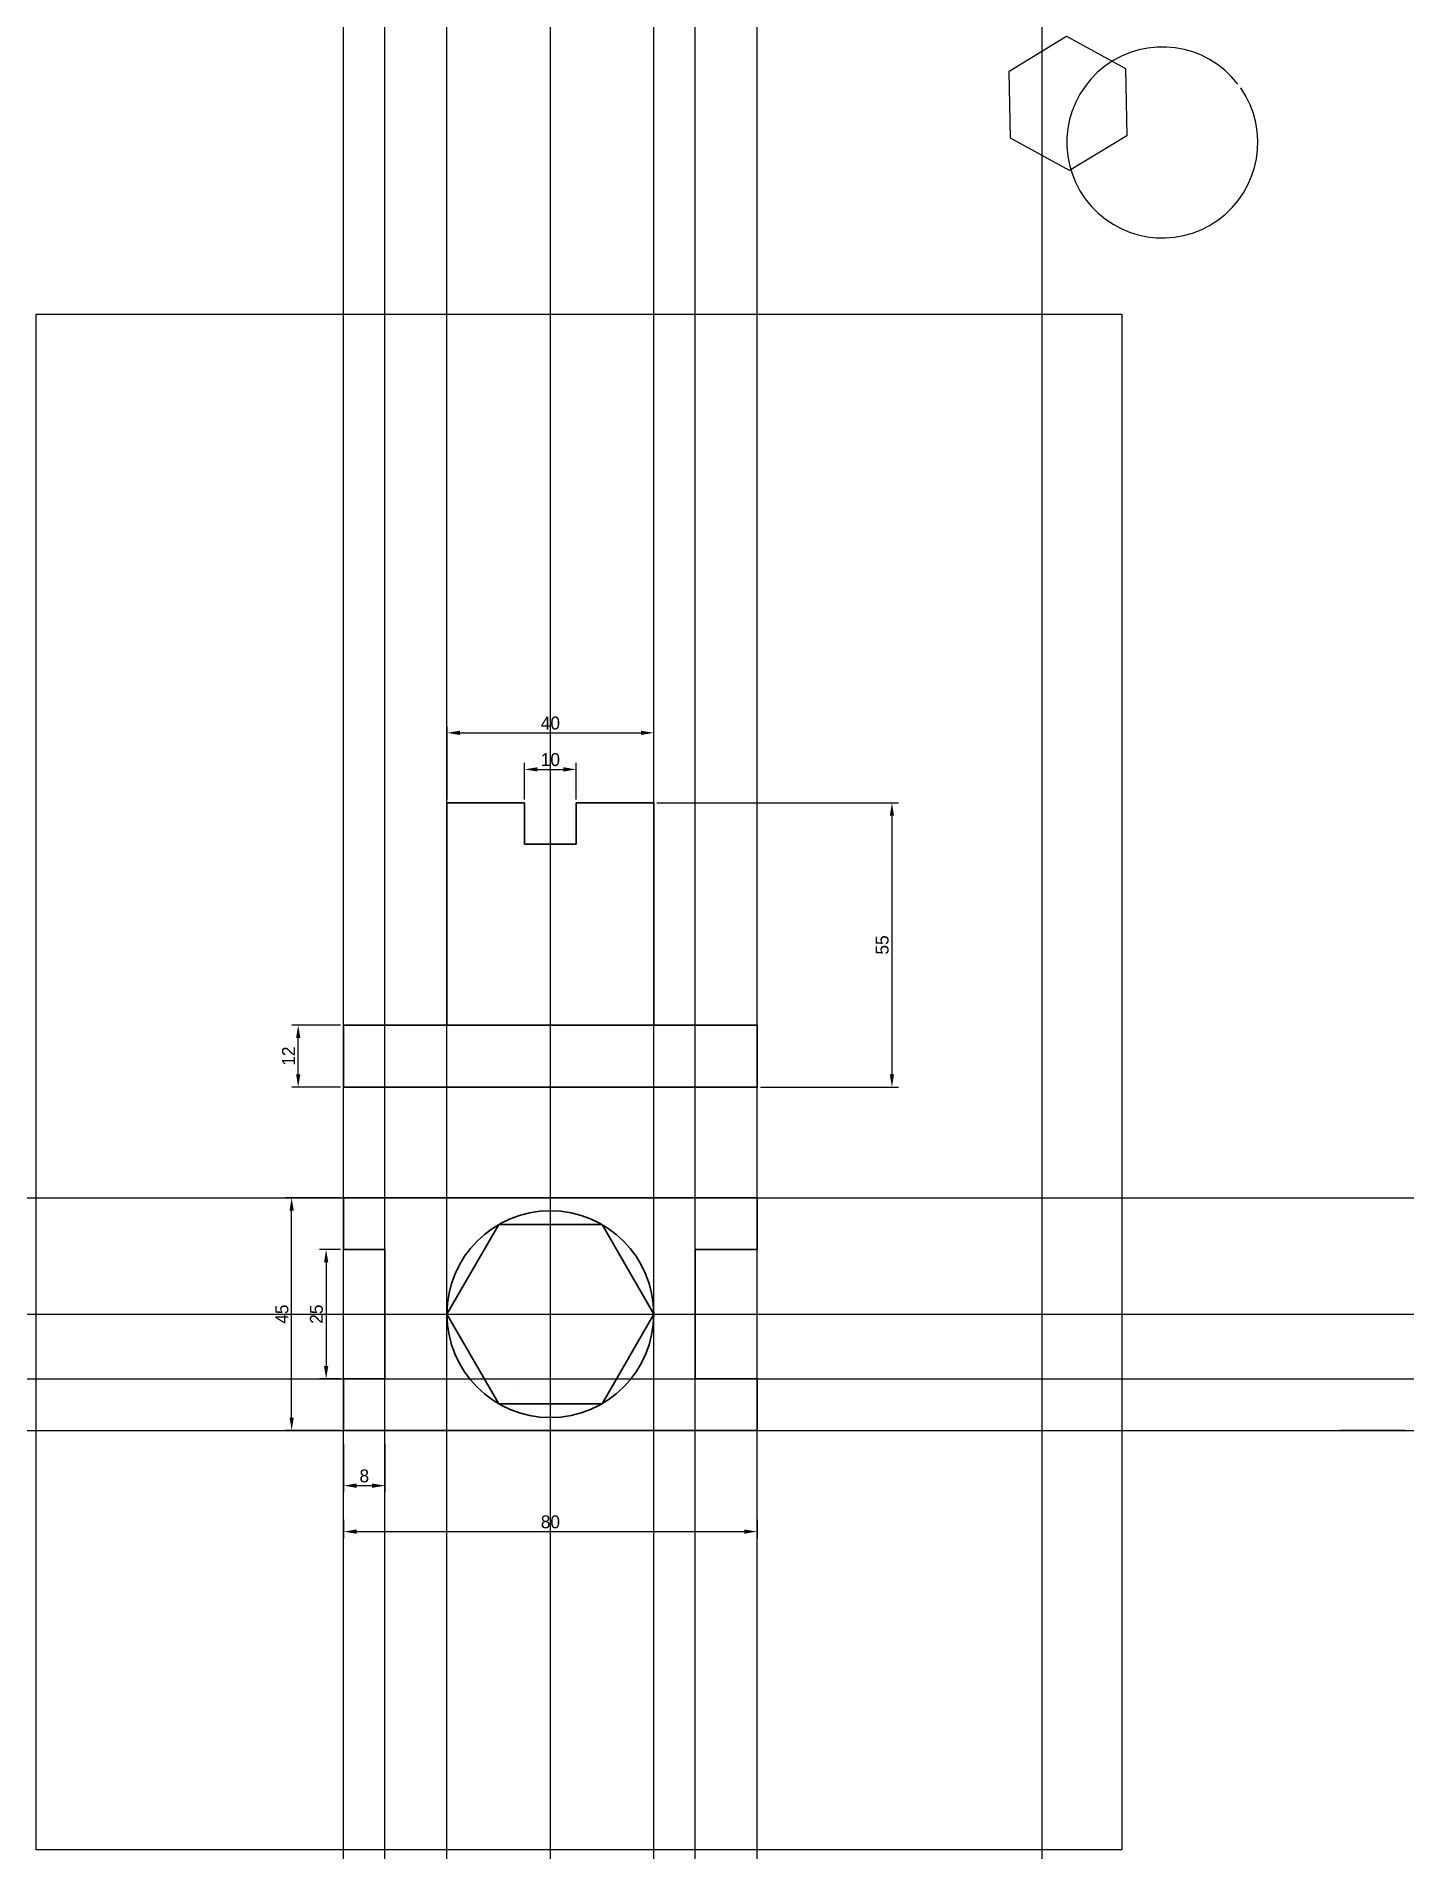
# Model space of a CAD drawing. Header units: millimetres. Extents: x 12 to 277, y 114 to 464.
import ezdxf

# ---------------------------------------------------------------- set-up
doc = ezdxf.new("R2010")
doc.units = ezdxf.units.MM
doc.dimstyles.new('ISO-25', dxfattribs={"dimtxt": 2.5, "dimasz": 2.5, "dimexe": 1.25, "dimexo": 0.625, "dimtad": 1, "dimtxsty": 'Standard', "dimcen": 2.5, "dimadec": 0, "dimazin": 0, "dimtfac": 1, "dimtmove": 0, "dimatfit": 3, "dimfxl": 1, "dimarcsym": 0})

# ---------------------------------------------------------------- blocks, each defined once
blk = doc.blocks.new('*D1')
at = {"color": 0, "lineweight": -2}
for p, q in [((132.22, 316.09), (178.93, 316.09)), ((177.68, 313.59), (177.68, 263.59)), ((152.22, 261.09), (178.93, 261.09))]:
    blk.add_line(p, q, dxfattribs=at)
at = {"color": 0, "lineweight": 30}
for points in [[(177.26, 313.59), (178.09, 313.59), (177.68, 316.09)], [(177.26, 263.59), (178.09, 263.59), (177.68, 261.09)]]:
    blk.add_solid(points, dxfattribs=at)
at = {"layer": 'Defpoints', "color": 0, "lineweight": 30}
for p in [(131.6, 316.09), (151.6, 261.09), (177.68, 261.09)]:
    blk.add_point(p, dxfattribs=at)
at = {"color": 0, "insert": (175.8, 288.59), "char_height": 2.5, "attachment_point": 5, "rotation": 90}
blk.add_mtext('55', dxfattribs=at)
blk = doc.blocks.new('*D2')
at = {"color": 0, "lineweight": -2}
for p, q in [((91.6, 316.71), (91.6, 330.87)), ((131.6, 316.71), (131.6, 330.87)), ((94.1, 329.62), (129.1, 329.62))]:
    blk.add_line(p, q, dxfattribs=at)
at = {"color": 0, "lineweight": 30}
for points in [[(94.1, 330.04), (94.1, 329.21), (91.6, 329.62)], [(129.1, 330.04), (129.1, 329.21), (131.6, 329.62)]]:
    blk.add_solid(points, dxfattribs=at)
at = {"layer": 'Defpoints', "color": 0, "lineweight": 30}
for p in [(131.6, 329.62), (91.6, 316.09), (131.6, 316.09)]:
    blk.add_point(p, dxfattribs=at)
at = {"color": 0, "insert": (111.6, 331.5), "char_height": 2.5, "attachment_point": 5}
blk.add_mtext('40', dxfattribs=at)
blk = doc.blocks.new('*D3')
at = {"color": 0, "lineweight": -2}
for p, q in [((106.6, 316.71), (106.6, 323.8)), ((116.6, 316.71), (116.6, 323.8)), ((109.1, 322.55), (114.1, 322.55))]:
    blk.add_line(p, q, dxfattribs=at)
at = {"color": 0, "lineweight": 30}
for points in [[(109.1, 322.97), (109.1, 322.14), (106.6, 322.55)], [(114.1, 322.97), (114.1, 322.14), (116.6, 322.55)]]:
    blk.add_solid(points, dxfattribs=at)
at = {"layer": 'Defpoints', "color": 0, "lineweight": 30}
for p in [(116.6, 322.55), (106.6, 316.09), (116.6, 316.09)]:
    blk.add_point(p, dxfattribs=at)
at = {"color": 0, "insert": (111.6, 324.43), "char_height": 2.5, "attachment_point": 5}
blk.add_mtext('10', dxfattribs=at)
blk = doc.blocks.new('*D4')
at = {"color": 0, "lineweight": -2}
for p, q in [((70.97, 273.09), (61.56, 273.09)), ((62.81, 263.59), (62.81, 270.59)), ((70.97, 261.09), (61.56, 261.09))]:
    blk.add_line(p, q, dxfattribs=at)
at = {"color": 0, "lineweight": 30}
for points in [[(62.39, 270.59), (63.22, 270.59), (62.81, 273.09)], [(62.39, 263.59), (63.22, 263.59), (62.81, 261.09)]]:
    blk.add_solid(points, dxfattribs=at)
at = {"layer": 'Defpoints', "color": 0, "lineweight": 30}
for p in [(62.81, 273.09), (71.6, 273.09), (71.6, 261.09)]:
    blk.add_point(p, dxfattribs=at)
at = {"color": 0, "insert": (60.93, 267.09), "char_height": 2.5, "attachment_point": 5, "rotation": 90}
blk.add_mtext('12', dxfattribs=at)
blk = doc.blocks.new('*D5')
at = {"color": 0, "lineweight": -2}
for p, q in [((70.97, 239.68), (60.29, 239.68)), ((61.54, 197.18), (61.54, 237.18)), ((70.97, 194.68), (60.29, 194.68))]:
    blk.add_line(p, q, dxfattribs=at)
at = {"color": 0}
for points in [[(61.13, 237.18), (61.96, 237.18), (61.54, 239.68)], [(61.13, 197.18), (61.96, 197.18), (61.54, 194.68)]]:
    blk.add_solid(points, dxfattribs=at)
at = {"layer": 'Defpoints', "color": 0}
for p in [(61.54, 239.68), (71.6, 239.68), (71.6, 194.68)]:
    blk.add_point(p, dxfattribs=at)
at = {"color": 0, "insert": (59.67, 217.18), "char_height": 2.5, "attachment_point": 5, "rotation": 90}
blk.add_mtext('45', dxfattribs=at)
blk = doc.blocks.new('*D7')
at = {"color": 0, "lineweight": -2}
for p, q in [((70.97, 229.68), (66.96, 229.68)), ((68.21, 227.18), (68.21, 207.18)), ((70.97, 204.68), (66.96, 204.68))]:
    blk.add_line(p, q, dxfattribs=at)
at = {"color": 0}
for points in [[(67.79, 227.18), (68.63, 227.18), (68.21, 229.68)], [(67.79, 207.18), (68.63, 207.18), (68.21, 204.68)]]:
    blk.add_solid(points, dxfattribs=at)
at = {"layer": 'Defpoints', "color": 0}
for p in [(71.6, 229.68), (68.21, 204.68), (71.6, 204.68)]:
    blk.add_point(p, dxfattribs=at)
at = {"color": 0, "insert": (66.34, 217.18), "char_height": 2.5, "attachment_point": 5, "rotation": 90}
blk.add_mtext('25', dxfattribs=at)
blk = doc.blocks.new('*D8')
at = {"color": 0, "lineweight": -2}
for p, q in [((71.6, 192.09), (71.6, 182.75)), ((79.6, 192.09), (79.6, 182.75)), ((77.1, 184), (74.1, 184))]:
    blk.add_line(p, q, dxfattribs=at)
at = {"color": 0}
for points in [[(74.1, 184.42), (74.1, 183.58), (71.6, 184)], [(77.1, 184.42), (77.1, 183.58), (79.6, 184)]]:
    blk.add_solid(points, dxfattribs=at)
at = {"layer": 'Defpoints', "color": 0}
for p in [(71.6, 192.72), (79.6, 192.72), (71.6, 184)]:
    blk.add_point(p, dxfattribs=at)
at = {"color": 0, "insert": (75.6, 185.88), "char_height": 2.5, "attachment_point": 5}
blk.add_mtext('8', dxfattribs=at)
blk = doc.blocks.new('*D9')
at = {"color": 0, "lineweight": -2}
for p, q in [((71.6, 177.4), (71.6, 173.87)), ((151.6, 177.4), (151.6, 173.87)), ((74.1, 175.12), (149.1, 175.12))]:
    blk.add_line(p, q, dxfattribs=at)
at = {"color": 0}
for points in [[(74.1, 175.53), (74.1, 174.7), (71.6, 175.12)], [(149.1, 175.53), (149.1, 174.7), (151.6, 175.12)]]:
    blk.add_solid(points, dxfattribs=at)
at = {"layer": 'Defpoints', "color": 0}
for p in [(71.6, 178.02), (151.6, 178.02), (151.6, 175.12)]:
    blk.add_point(p, dxfattribs=at)
at = {"color": 0, "insert": (111.6, 176.99), "char_height": 2.5, "attachment_point": 5}
blk.add_mtext('80', dxfattribs=at)

msp = doc.modelspace()

# ---------------------------------------------------------------- linework, layer by layer
for p, q in [((106.595, 316.088), (91.595, 316.088)), ((91.595, 316.088), (91.595, 273.088)), ((106.595, 308.088), (106.595, 316.088)), ((131.595, 316.088), (116.595, 316.088)), ((116.595, 316.088), (116.595, 308.088)), ((131.595, 273.088), (131.595, 316.088)), ((116.595, 308.088), (106.595, 308.088)), ((91.595, 273.088), (131.595, 273.088)), ((139.595, 204.681), (139.595, 229.681)), ((131.595, 204.681), (151.595, 204.681)), ((104.45, 202.77), (104.45, 202.77))]:
    msp.add_line(p, q)
at = {"lineweight": 30}
for p, q in [((106.595, 316.088), (91.595, 316.088)), ((91.595, 316.088), (91.595, 273.088)), ((106.595, 308.088), (106.595, 316.088)), ((131.595, 316.088), (116.595, 316.088)), ((116.595, 316.088), (116.595, 308.088)), ((131.595, 273.088), (131.595, 316.088)), ((116.595, 308.088), (106.595, 308.088)), ((151.595, 273.088), (71.595, 273.088)), ((71.595, 273.088), (71.595, 261.088)), ((91.595, 273.088), (131.595, 273.088)), ((151.595, 261.088), (151.595, 273.088)), ((71.595, 261.088), (151.595, 261.088)), ((71.595, 229.681), (71.595, 239.681)), ((71.595, 239.681), (98.42, 239.681)), ((98.42, 239.681), (151.595, 239.681)), ((151.595, 239.681), (151.595, 229.681)), ((79.595, 229.681), (71.595, 229.681)), ((79.595, 204.681), (79.595, 229.681)), ((151.595, 229.681), (139.595, 229.681)), ((139.595, 229.681), (139.595, 204.681)), ((71.595, 194.681), (71.595, 204.681)), ((71.595, 204.681), (79.595, 204.681)), ((151.595, 204.681), (139.595, 204.681)), ((151.595, 204.681), (151.595, 194.681)), ((151.595, 204.681), (151.595, 204.681)), ((91.595, 194.681), (71.595, 194.681)), ((151.595, 194.681), (91.595, 194.681)), ((276.889, 194.681), (264.302, 194.681)), ((264.302, 194.681), (270.596, 194.681)), ((270.596, 194.681), (267.449, 194.681))]:
    msp.add_line(p, q, dxfattribs=at)
for p, direction in [((71.595, 331.301), (0, 1)), ((79.595, 194.681), (0, 1)), ((91.595, 261.088), (0, 1)), ((111.595, 261.088), (0, 1)), ((131.595, 261.088), (0, 1)), ((139.595, 261.088), (0, 1)), ((151.595, 331.301), (0, 1)), ((206.772, 489.9), (0, 1)), ((111.595, 239.681), (1, 0)), ((111.595, 217.181), (1, 0)), ((111.595, 204.681), (1, 0)), ((111.595, 194.681), (1, 0)), ((111.595, 194.681), (1, 0))]:
    msp.add_xline(p, direction)
for points in [[(211.463, 464.364), (222.854, 458.113), (223.137, 445.122), (212.027, 438.383), (200.636, 444.634), (200.354, 457.624)], [(12.131, 410.58), (222.131, 410.58), (222.131, 113.58), (12.131, 113.58)]]:
    msp.add_lwpolyline(points, close=True)
msp.add_lwpolyline([(131.595, 217.181), (121.595, 234.501), (101.595, 234.501), (91.595, 217.181), (101.595, 199.86), (121.595, 199.86)], close=True, dxfattribs=at)
msp.add_circle((111.595, 217.181), 20, dxfattribs=at)
msp.add_arc((229.994, 443.829), 18.472, 37.6391, 34.79824)

# ---------------------------------------------------------------- dimensions: what is measured, and where the dimension line sits
for base, p1, p2, picture, middle in [((131.595, 329.623), (91.595, 316.088), (131.595, 316.088), '*D2', (111.595, 331.498)), ((116.595, 322.554), (106.595, 316.088), (116.595, 316.088), '*D3', (111.595, 324.429)), ((71.595, 184.001), (79.595, 192.716), (71.595, 192.716), '*D8', (75.595, 185.876)), ((151.595, 175.117), (71.595, 178.021), (151.595, 178.021), '*D9', (111.595, 176.992))]:
    dim = msp.add_linear_dim(base=base, p1=p1, p2=p2, dimstyle='ISO-25')
    dim.commit()
    dim.dimension.update_dxf_attribs({"geometry": picture, "text_midpoint": middle})
for base, p1, p2, picture, middle in [((177.676, 261.088), (131.595, 316.088), (151.595, 261.088), '*D1', (175.801, 288.588)), ((62.805, 273.088), (71.595, 261.088), (71.595, 273.088), '*D4', (60.93, 267.088)), ((61.544, 239.681), (71.595, 194.681), (71.595, 239.681), '*D5', (59.669, 217.181)), ((68.211, 204.681), (71.595, 229.681), (71.595, 204.681), '*D7', (66.336, 217.181))]:
    dim = msp.add_linear_dim(base=base, p1=p1, p2=p2, angle=90, dimstyle='ISO-25')
    dim.commit()
    dim.dimension.update_dxf_attribs({"geometry": picture, "text_midpoint": middle})

doc.saveas('drawing.dxf')
